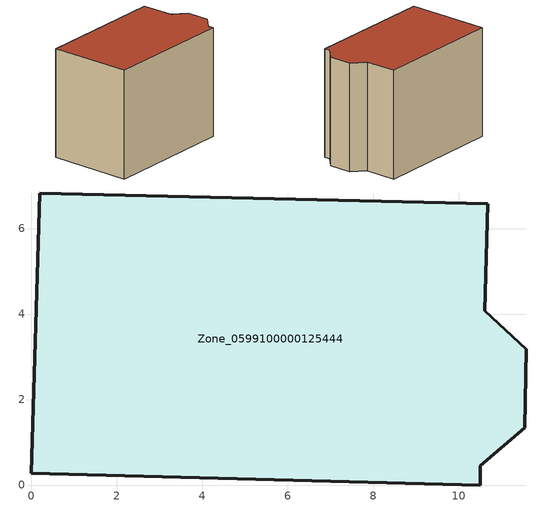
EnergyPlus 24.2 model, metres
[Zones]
Zone_0599100000125444
 floor ground (C_G): 10.5,0.45 10.5,0 0,0.28 0.2,6.83 10.68,6.58 10.61,4.07 11.58,3.17 11.54,1.34 z0
 wall outside (C_F): 10.68,6.58 0.2,6.83 0,0.28 10.5,0 10.5,0.45 11.54,1.34 11.58,3.17 10.61,4.07 10.68,6.58 z0:8.77
 roof outside (C_R): 10.5,0 10.5,0.45 11.54,1.34 11.58,3.17 10.61,4.07 10.68,6.58 0.2,6.83 0,0.28 z8.77
[BUILDING]
Pand.0599100000125444: North Axis=0; Terrain=City; Loads Convergence Tolerance Value=0.04; Temperature Convergence Tolerance Value=0.4; Solar Distribution=FullExterior; Maximum Number of Warmup Days=25; Minimum Number of Warmup Days=1
[Site:Location]
Rotterdam.The.Hague.AP_ZH_NLD Design_Conditions: Latitude=51.96; Longitude=4.45; Time Zone=1; Elevation=-4.5
[SITE:GROUNDTEMPERATURE:BUILDINGSURFACE]
18, 18, 18, 18, 18, 18, 18, 18, 18, 18, 18, 18
[MATERIAL] Thermal Absorptance=0.9; Solar Absorptance=0.7; Visible Absorptance=0.7
Name | Roughness | Thickness | Conductivity | Density | Specific Heat
G.D.1965 | MediumSmooth | 0.15 | 1 | 540 | 1210
F.D.1965 | Rough | 0.3 | 0.857143 | 1920 | 840
R.D.1965 | MediumRough | 0.2 | 0.08 | 1500 | 1000
[CONSTRUCTION]
C_G: G.D.1965
C_F: F.D.1965
C_R: R.D.1965
[ZONE]
Zone_0599100000125444: Type=1; Multiplier=1; Ceiling Height=Autocalculate; Volume=Autocalculate; Floor Area=autocalculate; Part of Total Floor Area=Yes
[ZONEINFILTRATION:DESIGNFLOWRATE]
Infil_Zone_0599100000125444: Zone or ZoneList or Space or SpaceList=Zone_0599100000125444; Schedule=AlwaysOn; Design Flow Rate Calculation Method=Flow/Area; Flow Rate per Floor Area=0.0042; Constant Term Coefficient=1; Temperature Term Coefficient=0; Velocity Term Coefficient=0; Velocity Squared Term Coefficient=0
[HVACTEMPLATE:ZONE:IDEALLOADSAIRSYSTEM]
Zone_0599100000125444: Maximum Heating Supply Air Temperature=50; Minimum Cooling Supply Air Temperature=13; Maximum Heating Supply Air Humidity Ratio=0.0156; Minimum Cooling Supply Air Humidity Ratio=0.0077; Heating Limit=NoLimit; Cooling Limit=NoLimit; Dehumidification Control Type=ConstantSensibleHeatRatio; Cooling Sensible Heat Ratio=0.7; Dehumidification Setpoint=60; Humidification Control Type=None; Humidification Setpoint=30; Outdoor Air Method=None; Outdoor Air Flow Rate per Person=0.00944; Outdoor Air Flow Rate per Zone Floor Area=0; Outdoor Air Flow Rate per Zone=0; Demand Controlled Ventilation Type=None; Outdoor Air Economizer Type=NoEconomizer; Heat Recovery Type=None; Sensible Heat Recovery Effectiveness=0.7; Latent Heat Recovery Effectiveness=0.65
[ZONECONTROL:THERMOSTAT]
ThermostatControl_Zone_0599100000125444: Zone or ZoneList=Zone_0599100000125444; Control Type Schedule=DualSetpointControlType; Control 1=Thermostat_Zone_0599100000125444; Temperature Difference Between Cutout And Setpoint=0
[THERMOSTATSETPOINT:DUALSETPOINT]
Thermostat_Zone_0599100000125444: Heating Setpoint Temperature Schedule=HeatingSetpoint_Zone_0599100000125444; Cooling Setpoint Temperature Schedule=CoolingSetpoint_Zone_0599100000125444
[SCHEDULE:COMPACT]
HeatingSetpoint_Zone_0599100000125444: Through: 12/31, For: AllDays, Until: 24:00, 21
CoolingSetpoint_Zone_0599100000125444: Through: 12/31, For: AllDays, Until: 24:00, 24
DualSetpointControlType: Through: 12/31, For: AllDays, Until: 24:00, 4
AlwaysOn: Through: 12/31, For: AllDays, Until: 24:00, 1
